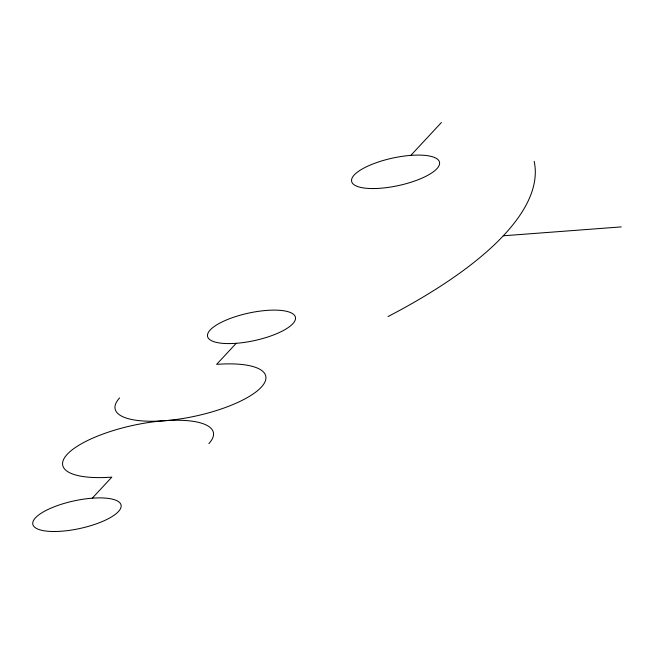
<?xml version="1.0" encoding="UTF-8"?>
<svg xmlns="http://www.w3.org/2000/svg" width="654" height="654" viewBox="0 0 654 654"><rect width="100%" height="100%" fill="white"/><g stroke="black" fill="none" stroke-linecap="round" stroke-linejoin="round"><path stroke-width="0.98" d="M92.279 498.184L111.859 477.118A77.082 24.075 -12.3 0 1 67.256 454.268A77.082 24.075 -12.3 0 1 164.252 420.743A77.082 24.075 -12.3 0 0 261.248 387.217A77.082 24.075 -12.3 0 0 216.637 364.368L236.217 343.301M410.851 155.382L441.417 122.494M503.302 235.792L621.3 226.897M208.855 443.592A77.082 24.075 -12.3 0 0 164.252 420.743A77.082 24.075 -12.3 0 1 119.649 397.894M534.171 161.375A511.894 159.878 -12.3 0 1 388.002 316.569M373.655 188.556A44.962 14.045 -12.3 0 0 439.611 163.157A44.962 14.045 -12.3 0 0 373.459 163.753A44.962 14.045 -12.3 0 0 373.655 188.556M54.92 531.506A45.167 14.11 -12.3 0 0 121.162 506A45.167 14.11 -12.3 0 0 54.715 506.597A45.167 14.11 -12.3 0 0 54.92 531.506M229.579 343.587A44.962 14.045 -12.3 0 0 295.534 318.196A44.962 14.045 -12.3 0 0 229.382 318.784A44.962 14.045 -12.3 0 0 229.579 343.587"/></g></svg>
